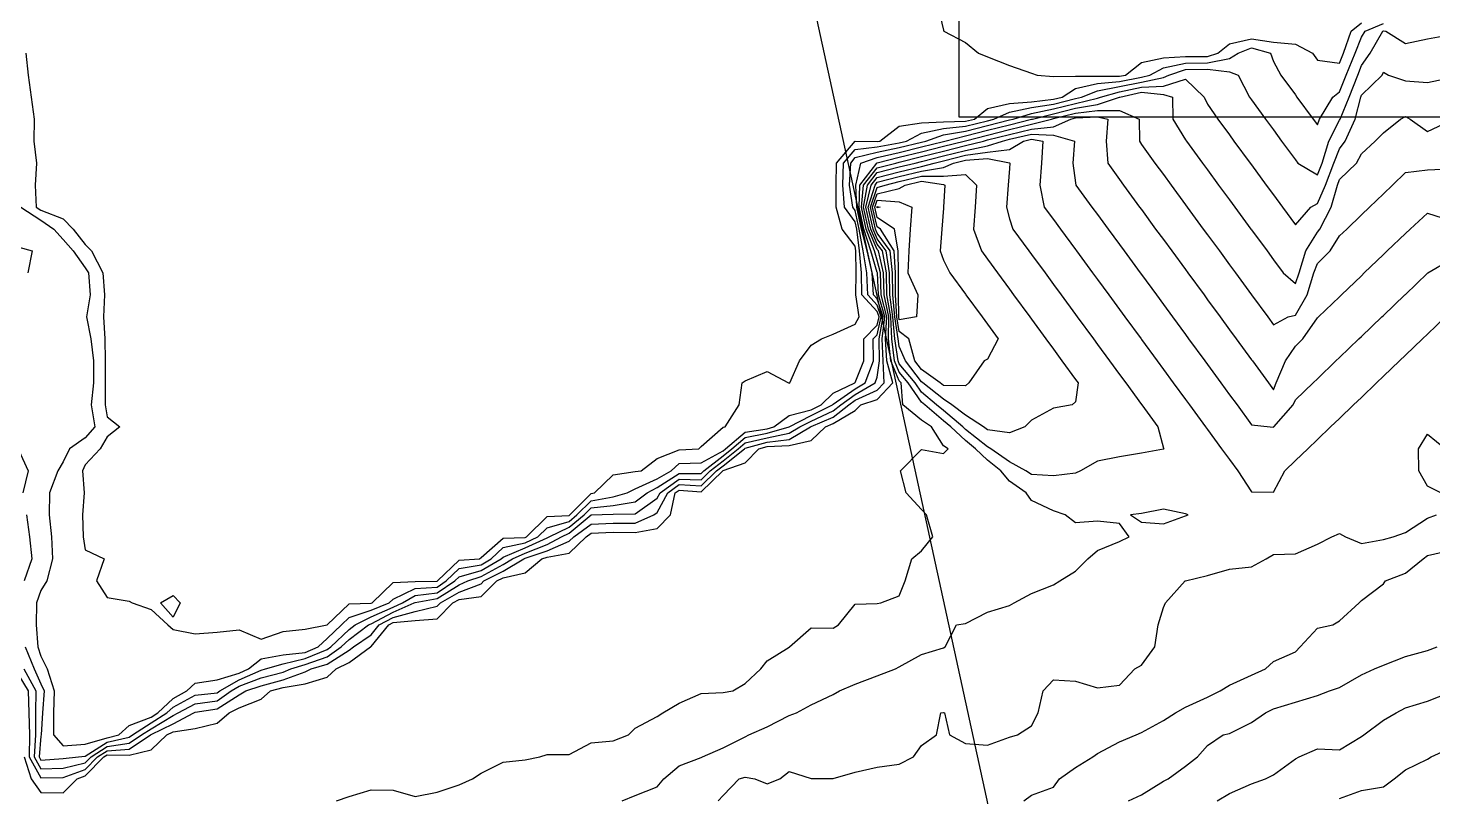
# Model space of a CAD drawing. Header units: metres. Extents: x 2681030 to 2681330, y 1246000 to 1246290.
# Drawn here: x 2681128.96 to 2681160.87, y 1246106.84 to 1246124.32 of the extents above; entities that cross this region are included whole.
import ezdxf

# ---------------------------------------------------------------- set-up
doc = ezdxf.new("R2010")
doc.units = ezdxf.units.M
for name, color, linetype in [('BASIS_HOEHENLINIEN', 8, 'Continuous'), ('BASIS_PARZELLE', 7, 'Continuous'), ('EIN_BAUFELD', 4, 'Continuous')]:
    doc.layers.add(name, color=color, linetype=linetype)

msp = doc.modelspace()

# ---------------------------------------------------------------- linework, layer by layer
at = {"layer": 'BASIS_HOEHENLINIEN'}
for points in [[(2681149.639, 1246124.75, 0), (2681149.75, 1246124.268, 0), (2681149.76, 1246124.25, 0), (2681150.25, 1246123.989, 0), (2681150.549, 1246123.75, 0), (2681150.75, 1246123.664, 0), (2681151.25, 1246123.468, 0), (2681151.75, 1246123.295, 0), (2681151.883, 1246123.25, 0), (2681152.25, 1246123.214, 0), (2681152.75, 1246123.222, 0), (2681153.25, 1246123.224, 0), (2681153.75, 1246123.225, 0), (2681153.886, 1246123.25, 0), (2681154.25, 1246123.532, 0), (2681154.75, 1246123.638, 0), (2681155.25, 1246123.669, 0), (2681155.75, 1246123.671, 0), (2681155.989, 1246123.75, 0), (2681156.25, 1246123.958, 0), (2681156.75, 1246124.071, 0), (2681157.25, 1246123.994, 0), (2681157.75, 1246123.953, 0), (2681158.133, 1246123.75, 0), (2681158.25, 1246123.59, 0), (2681158.75, 1246123.521, 0), (2681158.842, 1246123.75, 0), (2681159.018, 1246124.25, 0), (2681159.25, 1246124.434, 0)], [(2681128.905, 1246123.75, 0), (2681128.961, 1246123.25, 0), (2681129.024, 1246122.75, 0), (2681129.094, 1246122.25, 0), (2681129.089, 1246121.75, 0), (2681129.147, 1246121.25, 0), (2681129.119, 1246120.75, 0), (2681129.144, 1246120.25, 0), (2681129.25, 1246120.18, 0), (2681129.75, 1246119.981, 0), (2681129.984, 1246119.75, 0), (2681130.25, 1246119.398, 0), (2681130.399, 1246119.25, 0), (2681130.657, 1246118.75, 0), (2681130.69, 1246118.25, 0), (2681130.672, 1246117.75, 0), (2681130.697, 1246117.25, 0), (2681130.707, 1246116.75, 0), (2681130.705, 1246116.25, 0), (2681130.711, 1246115.75, 0), (2681130.75, 1246115.482, 0), (2681131.039, 1246115.25, 0), (2681130.75, 1246115.023, 0), (2681130.591, 1246114.75, 0), (2681130.25, 1246114.39, 0), (2681130.19, 1246114.25, 0), (2681130.233, 1246113.75, 0), (2681130.192, 1246113.25, 0), (2681130.21, 1246112.75, 0), (2681130.25, 1246112.459, 0), (2681130.687, 1246112.25, 0), (2681130.509, 1246111.75, 0), (2681130.75, 1246111.377, 0), (2681131.25, 1246111.289, 0), (2681131.323, 1246111.25, 0), (2681131.75, 1246111.099, 0), (2681132.131, 1246110.75, 0), (2681132.25, 1246110.645, 0), (2681132.75, 1246110.549, 0), (2681133.25, 1246110.584, 0), (2681133.75, 1246110.642, 0), (2681134.25, 1246110.426, 0), (2681134.75, 1246110.603, 0), (2681135.25, 1246110.654, 0), (2681135.75, 1246110.75, 0), (2681135.75, 1246110.75, 0), (2681136.25, 1246111.229, 0), (2681136.75, 1246111.242, 0), (2681136.771, 1246111.25, 0), (2681137.25, 1246111.716, 0), (2681137.75, 1246111.736, 0), (2681138.25, 1246111.743, 0), (2681138.26, 1246111.75, 0), (2681138.75, 1246112.222, 0), (2681139.209, 1246112.25, 0), (2681139.25, 1246112.282, 0), (2681139.75, 1246112.724, 0), (2681140.25, 1246112.736, 0), (2681140.28, 1246112.75, 0), (2681140.75, 1246113.212, 0), (2681141.25, 1246113.238, 0), (2681141.265, 1246113.25, 0), (2681141.75, 1246113.735, 0), (2681141.822, 1246113.75, 0), (2681142.25, 1246114.163, 0), (2681142.75, 1246114.235, 0), (2681142.887, 1246114.25, 0), (2681143.25, 1246114.532, 0), (2681143.75, 1246114.731, 0), (2681144.194, 1246114.75, 0), (2681144.25, 1246114.805, 0), (2681144.75, 1246115.248, 0), (2681144.796, 1246115.25, 0), (2681145.11, 1246115.75, 0), (2681145.176, 1246116.25, 0), (2681145.25, 1246116.302, 0), (2681145.75, 1246116.51, 0), (2681146.234, 1246116.25, 0), (2681146.25, 1246116.243, 0), (2681146.261, 1246116.25, 0), (2681146.483, 1246116.75, 0), (2681146.75, 1246117.106, 0), (2681146.983, 1246117.25, 0), (2681147.25, 1246117.363, 0), (2681147.75, 1246117.589, 0), (2681147.84, 1246117.75, 0), (2681147.762, 1246118.25, 0), (2681147.768, 1246118.75, 0), (2681147.759, 1246119.25, 0), (2681147.75, 1246119.363, 0), (2681147.45, 1246119.75, 0), (2681147.317, 1246120.25, 0), (2681147.313, 1246120.75, 0), (2681147.324, 1246121.25, 0), (2681147.75, 1246121.746, 0), (2681148.25, 1246121.74, 0), (2681148.306, 1246121.75, 0), (2681148.75, 1246122.086, 0), (2681149.25, 1246122.165, 0), (2681149.75, 1246122.187, 0), (2681150.25, 1246122.198, 0), (2681150.46, 1246122.25, 0), (2681150.75, 1246122.492, 0), (2681151.25, 1246122.602, 0), (2681151.75, 1246122.642, 0), (2681152.25, 1246122.699, 0), (2681152.451, 1246122.75, 0), (2681152.75, 1246122.942, 0), (2681153.25, 1246123.056, 0), (2681153.75, 1246123.105, 0), (2681154.25, 1246123.201, 0), (2681154.438, 1246123.25, 0), (2681154.75, 1246123.412, 0), (2681155.25, 1246123.522, 0), (2681155.75, 1246123.528, 0), (2681156.25, 1246123.628, 0), (2681156.451, 1246123.75, 0), (2681156.75, 1246123.87, 0), (2681157.18, 1246123.75, 0), (2681157.25, 1246123.557, 0), (2681157.418, 1246123.25, 0), (2681157.75, 1246122.796, 0), (2681157.784, 1246122.75, 0), (2681158.15, 1246122.25, 0), (2681158.25, 1246122.114, 0), (2681158.294, 1246122.25, 0), (2681158.599, 1246122.75, 0), (2681158.75, 1246122.871, 0), (2681158.902, 1246123.25, 0), (2681159.104, 1246123.75, 0), (2681159.25, 1246124.113, 0), (2681159.335, 1246124.25, 0), (2681159.75, 1246124.42, 0)], [(2681128.79, 1246120.25, 0), (2681129.25, 1246119.948, 0), (2681129.538, 1246119.75, 0), (2681129.75, 1246119.512, 0), (2681129.979, 1246119.25, 0), (2681130.25, 1246118.867, 0), (2681130.331, 1246118.75, 0), (2681130.369, 1246118.25, 0), (2681130.282, 1246117.75, 0), (2681130.383, 1246117.25, 0), (2681130.444, 1246116.75, 0), (2681130.445, 1246116.25, 0), (2681130.39, 1246115.75, 0), (2681130.473, 1246115.25, 0), (2681130.25, 1246115.001, 0), (2681129.895, 1246114.75, 0), (2681129.75, 1246114.458, 0), (2681129.633, 1246114.25, 0), (2681129.447, 1246113.75, 0), (2681129.435, 1246113.25, 0), (2681129.49, 1246112.75, 0), (2681129.51, 1246112.25, 0), (2681129.386, 1246111.75, 0), (2681129.25, 1246111.533, 0), (2681129.151, 1246111.25, 0), (2681129.142, 1246110.75, 0), (2681129.181, 1246110.25, 0), (2681129.25, 1246110.043, 0), (2681129.392, 1246109.75, 0), (2681129.546, 1246109.25, 0), (2681129.535, 1246108.75, 0), (2681129.531, 1246108.25, 0), (2681129.75, 1246108.006, 0), (2681130.25, 1246108.037, 0), (2681130.75, 1246108.181, 0), (2681131.015, 1246108.25, 0), (2681131.25, 1246108.462, 0), (2681131.75, 1246108.654, 0), (2681131.902, 1246108.75, 0), (2681132.25, 1246109.075, 0), (2681132.567, 1246109.25, 0), (2681132.75, 1246109.428, 0), (2681133.25, 1246109.499, 0), (2681133.75, 1246109.652, 0), (2681133.968, 1246109.75, 0), (2681134.25, 1246109.981, 0), (2681134.75, 1246110.07, 0), (2681135.25, 1246110.121, 0), (2681135.55, 1246110.25, 0), (2681135.75, 1246110.445, 0), (2681136.076, 1246110.75, 0), (2681136.25, 1246110.917, 0), (2681136.75, 1246111.087, 0), (2681137.162, 1246111.25, 0), (2681137.25, 1246111.336, 0), (2681137.75, 1246111.578, 0), (2681138.25, 1246111.611, 0), (2681138.457, 1246111.75, 0), (2681138.75, 1246112.032, 0), (2681139.25, 1246112.119, 0), (2681139.477, 1246112.25, 0), (2681139.75, 1246112.507, 0), (2681140.25, 1246112.618, 0), (2681140.535, 1246112.75, 0), (2681140.75, 1246112.961, 0), (2681141.25, 1246113.104, 0), (2681141.426, 1246113.25, 0), (2681141.75, 1246113.573, 0), (2681142.25, 1246113.662, 0), (2681142.57, 1246113.75, 0), (2681142.75, 1246113.847, 0), (2681143.25, 1246114.072, 0), (2681143.564, 1246114.25, 0), (2681143.75, 1246114.417, 0), (2681144.25, 1246114.434, 0), (2681144.75, 1246114.708, 0), (2681144.804, 1246114.75, 0), (2681145.25, 1246115.131, 0), (2681145.75, 1246115.208, 0), (2681145.896, 1246115.25, 0), (2681146.25, 1246115.512, 0), (2681146.75, 1246115.639, 0), (2681146.974, 1246115.75, 0), (2681147.25, 1246116.02, 0), (2681147.742, 1246116.25, 0), (2681147.75, 1246116.258, 0), (2681147.947, 1246116.75, 0), (2681147.946, 1246117.25, 0), (2681148.25, 1246117.564, 0), (2681148.289, 1246117.75, 0), (2681148.25, 1246117.873, 0), (2681147.896, 1246118.25, 0), (2681147.89, 1246118.75, 0), (2681147.845, 1246119.25, 0), (2681147.783, 1246119.75, 0), (2681147.75, 1246119.912, 0), (2681147.505, 1246120.25, 0), (2681147.466, 1246120.75, 0), (2681147.485, 1246121.25, 0), (2681147.75, 1246121.559, 0), (2681148.25, 1246121.619, 0), (2681148.75, 1246121.709, 0), (2681148.913, 1246121.75, 0), (2681149.25, 1246121.931, 0), (2681149.75, 1246122.037, 0), (2681150.25, 1246122.087, 0), (2681150.75, 1246122.212, 0), (2681150.9, 1246122.25, 0), (2681151.25, 1246122.407, 0), (2681151.75, 1246122.509, 0), (2681152.25, 1246122.59, 0), (2681152.75, 1246122.715, 0), (2681152.887, 1246122.75, 0), (2681153.25, 1246122.889, 0), (2681153.75, 1246122.986, 0), (2681154.25, 1246123.088, 0), (2681154.75, 1246123.194, 0), (2681154.875, 1246123.25, 0), (2681155.25, 1246123.376, 0), (2681155.75, 1246123.385, 0), (2681156.25, 1246123.325, 0), (2681156.446, 1246123.25, 0), (2681156.702, 1246122.75, 0), (2681156.75, 1246122.685, 0), (2681157.068, 1246122.25, 0), (2681157.25, 1246122.002, 0), (2681157.435, 1246121.75, 0), (2681157.75, 1246121.32, 0), (2681157.801, 1246121.25, 0), (2681158.25, 1246120.98, 0), (2681158.359, 1246121.25, 0), (2681158.505, 1246121.75, 0), (2681158.75, 1246122.221, 0), (2681158.765, 1246122.25, 0), (2681158.967, 1246122.75, 0), (2681159.164, 1246123.25, 0), (2681159.25, 1246123.463, 0), (2681159.446, 1246123.75, 0), (2681159.737, 1246124.25, 0), (2681159.75, 1246124.255, 0), (2681159.801, 1246124.25, 0), (2681160.25, 1246123.967, 0), (2681160.75, 1246124.07, 0), (2681161.25, 1246124.167, 0)], [(2681128.887, 1246110.25, 0), (2681129.094, 1246109.75, 0), (2681129.25, 1246109.408, 0), (2681129.32, 1246109.25, 0), (2681129.284, 1246108.75, 0), (2681129.256, 1246108.25, 0), (2681129.25, 1246108.22, 0), (2681129.207, 1246107.75, 0), (2681129.25, 1246107.676, 0), (2681129.75, 1246107.715, 0), (2681130.102, 1246107.75, 0), (2681130.25, 1246107.768, 0), (2681130.75, 1246108.085, 0), (2681131.25, 1246108.2, 0), (2681131.326, 1246108.25, 0), (2681131.75, 1246108.522, 0), (2681132.109, 1246108.75, 0), (2681132.25, 1246108.881, 0), (2681132.75, 1246109.157, 0), (2681133.25, 1246109.207, 0), (2681133.311, 1246109.25, 0), (2681133.75, 1246109.504, 0), (2681134.25, 1246109.724, 0), (2681134.348, 1246109.75, 0), (2681134.75, 1246109.87, 0), (2681135.25, 1246109.987, 0), (2681135.75, 1246110.19, 0), (2681135.836, 1246110.25, 0), (2681136.25, 1246110.645, 0), (2681136.391, 1246110.75, 0), (2681136.75, 1246110.933, 0), (2681137.25, 1246111.158, 0), (2681137.46, 1246111.25, 0), (2681137.75, 1246111.42, 0), (2681138.25, 1246111.48, 0), (2681138.654, 1246111.75, 0), (2681138.75, 1246111.843, 0), (2681139.25, 1246111.987, 0), (2681139.708, 1246112.25, 0), (2681139.75, 1246112.29, 0), (2681140.25, 1246112.5, 0), (2681140.75, 1246112.727, 0), (2681140.794, 1246112.75, 0), (2681141.25, 1246112.97, 0), (2681141.588, 1246113.25, 0), (2681141.75, 1246113.412, 0), (2681142.25, 1246113.464, 0), (2681142.75, 1246113.545, 0), (2681143.023, 1246113.75, 0), (2681143.25, 1246113.874, 0), (2681143.75, 1246114.192, 0), (2681144.25, 1246114.191, 0), (2681144.31, 1246114.25, 0), (2681144.75, 1246114.595, 0), (2681144.946, 1246114.75, 0), (2681145.25, 1246115.01, 0), (2681145.75, 1246115.108, 0), (2681146.25, 1246115.25, 0), (2681146.251, 1246115.25, 0), (2681146.75, 1246115.512, 0), (2681147.23, 1246115.75, 0), (2681147.25, 1246115.769, 0), (2681147.75, 1246116.12, 0), (2681147.974, 1246116.25, 0), (2681148.162, 1246116.75, 0), (2681148.156, 1246117.25, 0), (2681148.25, 1246117.347, 0), (2681148.334, 1246117.75, 0), (2681148.25, 1246118.016, 0), (2681148.031, 1246118.25, 0), (2681148.012, 1246118.75, 0), (2681147.931, 1246119.25, 0), (2681147.836, 1246119.75, 0), (2681147.75, 1246120.172, 0), (2681147.694, 1246120.25, 0), (2681147.619, 1246120.75, 0), (2681147.645, 1246121.25, 0), (2681147.75, 1246121.372, 0), (2681148.25, 1246121.497, 0), (2681148.75, 1246121.599, 0), (2681149.25, 1246121.725, 0), (2681149.349, 1246121.75, 0), (2681149.75, 1246121.888, 0), (2681150.25, 1246121.977, 0), (2681150.75, 1246122.102, 0), (2681151.25, 1246122.228, 0), (2681151.336, 1246122.25, 0), (2681151.75, 1246122.376, 0), (2681152.25, 1246122.48, 0), (2681152.75, 1246122.606, 0), (2681153.25, 1246122.726, 0), (2681153.324, 1246122.75, 0), (2681153.75, 1246122.867, 0), (2681154.25, 1246122.975, 0), (2681154.75, 1246123, 0), (2681155.25, 1246123.154, 0), (2681155.673, 1246122.75, 0), (2681155.75, 1246122.586, 0), (2681155.987, 1246122.25, 0), (2681156.25, 1246121.891, 0), (2681156.353, 1246121.75, 0), (2681156.719, 1246121.25, 0), (2681156.75, 1246121.208, 0), (2681157.086, 1246120.75, 0), (2681157.25, 1246120.526, 0), (2681157.452, 1246120.25, 0), (2681157.75, 1246119.843, 0), (2681158.096, 1246120.25, 0), (2681158.25, 1246120.33, 0), (2681158.429, 1246120.75, 0), (2681158.621, 1246121.25, 0), (2681158.75, 1246121.571, 0), (2681158.879, 1246121.75, 0), (2681159.105, 1246122.25, 0), (2681159.233, 1246122.75, 0), (2681159.25, 1246122.794, 0), (2681159.716, 1246123.25, 0), (2681159.75, 1246123.318, 0), (2681159.864, 1246123.25, 0), (2681160.25, 1246123.115, 0), (2681160.75, 1246123.079, 0), (2681161.25, 1246123.183, 0)], [(2681128.859, 1246109.75, 0), (2681129.132, 1246109.25, 0), (2681129.123, 1246108.75, 0), (2681129.122, 1246108.25, 0), (2681129.093, 1246107.75, 0), (2681129.25, 1246107.477, 0), (2681129.75, 1246107.498, 0), (2681130.25, 1246107.613, 0), (2681130.387, 1246107.75, 0), (2681130.75, 1246107.988, 0), (2681131.25, 1246108.063, 0), (2681131.531, 1246108.25, 0), (2681131.75, 1246108.39, 0), (2681132.25, 1246108.69, 0), (2681132.365, 1246108.75, 0), (2681132.75, 1246108.96, 0), (2681133.25, 1246109.027, 0), (2681133.567, 1246109.25, 0), (2681133.75, 1246109.356, 0), (2681134.25, 1246109.546, 0), (2681134.75, 1246109.68, 0), (2681134.923, 1246109.75, 0), (2681135.25, 1246109.852, 0), (2681135.75, 1246110.023, 0), (2681136.073, 1246110.25, 0), (2681136.25, 1246110.418, 0), (2681136.694, 1246110.75, 0), (2681136.75, 1246110.779, 0), (2681137.25, 1246111.04, 0), (2681137.731, 1246111.25, 0), (2681137.75, 1246111.261, 0), (2681138.25, 1246111.348, 0), (2681138.75, 1246111.665, 0), (2681138.947, 1246111.75, 0), (2681139.25, 1246111.854, 0), (2681139.75, 1246112.127, 0), (2681139.96, 1246112.25, 0), (2681140.25, 1246112.382, 0), (2681140.75, 1246112.581, 0), (2681141.073, 1246112.75, 0), (2681141.25, 1246112.835, 0), (2681141.75, 1246113.25, 0), (2681141.75, 1246113.25, 0), (2681142.25, 1246113.265, 0), (2681142.75, 1246113.273, 0), (2681143.25, 1246113.629, 0), (2681143.315, 1246113.75, 0), (2681143.75, 1246114.066, 0), (2681144.25, 1246114.052, 0), (2681144.453, 1246114.25, 0), (2681144.75, 1246114.483, 0), (2681145.089, 1246114.75, 0), (2681145.25, 1246114.888, 0), (2681145.75, 1246115.007, 0), (2681146.25, 1246115.109, 0), (2681146.493, 1246115.25, 0), (2681146.75, 1246115.385, 0), (2681147.25, 1246115.616, 0), (2681147.42, 1246115.75, 0), (2681147.75, 1246115.988, 0), (2681148.201, 1246116.25, 0), (2681148.25, 1246116.383, 0), (2681148.3, 1246116.75, 0), (2681148.29, 1246117.25, 0), (2681148.379, 1246117.75, 0), (2681148.25, 1246118.159, 0), (2681148.165, 1246118.25, 0), (2681148.134, 1246118.75, 0), (2681148.016, 1246119.25, 0), (2681147.89, 1246119.75, 0), (2681147.786, 1246120.25, 0), (2681147.762, 1246120.75, 0), (2681147.875, 1246121.25, 0), (2681148.25, 1246121.376, 0), (2681148.75, 1246121.489, 0), (2681149.25, 1246121.615, 0), (2681149.75, 1246121.741, 0), (2681149.786, 1246121.75, 0), (2681150.25, 1246121.867, 0), (2681150.75, 1246121.993, 0), (2681151.25, 1246122.118, 0), (2681151.75, 1246122.244, 0), (2681151.773, 1246122.25, 0), (2681152.25, 1246122.37, 0), (2681152.75, 1246122.496, 0), (2681153.25, 1246122.583, 0), (2681153.75, 1246122.743, 0), (2681153.762, 1246122.75, 0), (2681154.25, 1246122.861, 0), (2681154.75, 1246122.806, 0), (2681154.955, 1246122.75, 0), (2681154.963, 1246122.25, 0), (2681155.25, 1246121.779, 0), (2681155.271, 1246121.75, 0), (2681155.638, 1246121.25, 0), (2681155.75, 1246121.097, 0), (2681156.004, 1246120.75, 0), (2681156.25, 1246120.414, 0), (2681156.37, 1246120.25, 0), (2681156.736, 1246119.75, 0), (2681156.75, 1246119.732, 0), (2681157.103, 1246119.25, 0), (2681157.25, 1246119.049, 0), (2681157.469, 1246118.75, 0), (2681157.75, 1246118.513, 0), (2681157.835, 1246118.75, 0), (2681157.988, 1246119.25, 0), (2681158.25, 1246119.68, 0), (2681158.304, 1246119.75, 0), (2681158.563, 1246120.25, 0), (2681158.705, 1246120.75, 0), (2681158.75, 1246120.872, 0), (2681159.136, 1246121.25, 0), (2681159.25, 1246121.456, 0), (2681159.557, 1246121.75, 0), (2681159.75, 1246121.935, 0), (2681160.136, 1246122.25, 0), (2681160.25, 1246122.305, 0), (2681160.355, 1246122.25, 0), (2681160.75, 1246121.967, 0), (2681161.25, 1246122.2, 0)], [(2681128.75, 1246109.599, 0), (2681128.961, 1246109.25, 0), (2681128.976, 1246108.75, 0), (2681128.991, 1246108.25, 0), (2681128.98, 1246107.75, 0), (2681129.25, 1246107.278, 0), (2681129.75, 1246107.281, 0), (2681130.25, 1246107.467, 0), (2681130.534, 1246107.75, 0), (2681130.75, 1246107.892, 0), (2681131.25, 1246107.927, 0), (2681131.736, 1246108.25, 0), (2681131.75, 1246108.259, 0), (2681132.25, 1246108.505, 0), (2681132.724, 1246108.75, 0), (2681132.75, 1246108.764, 0), (2681133.25, 1246108.847, 0), (2681133.75, 1246109.164, 0), (2681133.902, 1246109.25, 0), (2681134.25, 1246109.367, 0), (2681134.75, 1246109.504, 0), (2681135.25, 1246109.684, 0), (2681135.387, 1246109.75, 0), (2681135.75, 1246109.856, 0), (2681136.25, 1246110.178, 0), (2681136.349, 1246110.25, 0), (2681136.75, 1246110.529, 0), (2681136.93, 1246110.75, 0), (2681137.25, 1246110.921, 0), (2681137.75, 1246111.057, 0), (2681138.25, 1246111.176, 0), (2681138.324, 1246111.25, 0), (2681138.75, 1246111.498, 0), (2681139.25, 1246111.687, 0), (2681139.313, 1246111.75, 0), (2681139.75, 1246111.975, 0), (2681140.218, 1246112.25, 0), (2681140.25, 1246112.265, 0), (2681140.75, 1246112.435, 0), (2681141.25, 1246112.651, 0), (2681141.352, 1246112.75, 0), (2681141.75, 1246113.043, 0), (2681142.25, 1246113.064, 0), (2681142.75, 1246113.06, 0), (2681143.171, 1246113.25, 0), (2681143.25, 1246113.306, 0), (2681143.487, 1246113.75, 0), (2681143.75, 1246113.941, 0), (2681144.25, 1246113.913, 0), (2681144.597, 1246114.25, 0), (2681144.75, 1246114.37, 0), (2681145.231, 1246114.75, 0), (2681145.25, 1246114.766, 0), (2681145.75, 1246114.906, 0), (2681146.25, 1246114.968, 0), (2681146.735, 1246115.25, 0), (2681146.75, 1246115.258, 0), (2681147.25, 1246115.471, 0), (2681147.603, 1246115.75, 0), (2681147.75, 1246115.856, 0), (2681148.25, 1246116.084, 0), (2681148.406, 1246116.25, 0), (2681148.385, 1246116.75, 0), (2681148.362, 1246117.25, 0), (2681148.424, 1246117.75, 0), (2681148.274, 1246118.25, 0), (2681148.254, 1246118.75, 0), (2681148.25, 1246118.764, 0), (2681148.102, 1246119.25, 0), (2681147.943, 1246119.75, 0), (2681147.837, 1246120.25, 0), (2681147.85, 1246120.75, 0), (2681148.237, 1246121.25, 0), (2681148.25, 1246121.254, 0), (2681148.75, 1246121.38, 0), (2681149.25, 1246121.505, 0), (2681149.75, 1246121.631, 0), (2681150.222, 1246121.75, 0), (2681150.25, 1246121.757, 0), (2681150.75, 1246121.883, 0), (2681151.25, 1246122.009, 0), (2681151.75, 1246122.131, 0), (2681152.21, 1246122.25, 0), (2681152.25, 1246122.26, 0), (2681152.75, 1246122.386, 0), (2681153.25, 1246122.44, 0), (2681153.75, 1246122.44, 0), (2681154.202, 1246122.25, 0), (2681154.206, 1246121.75, 0), (2681154.25, 1246121.668, 0), (2681154.556, 1246121.25, 0), (2681154.75, 1246120.985, 0), (2681154.922, 1246120.75, 0), (2681155.25, 1246120.303, 0), (2681155.289, 1246120.25, 0), (2681155.655, 1246119.75, 0), (2681155.75, 1246119.62, 0), (2681156.021, 1246119.25, 0), (2681156.25, 1246118.937, 0), (2681156.387, 1246118.75, 0), (2681156.75, 1246118.255, 0), (2681156.754, 1246118.25, 0), (2681157.12, 1246117.75, 0), (2681157.25, 1246117.572, 0), (2681157.587, 1246117.75, 0), (2681157.75, 1246117.788, 0), (2681158.016, 1246118.25, 0), (2681158.164, 1246118.75, 0), (2681158.25, 1246118.968, 0), (2681158.539, 1246119.25, 0), (2681158.75, 1246119.593, 0), (2681158.914, 1246119.75, 0), (2681159.25, 1246120.072, 0), (2681159.435, 1246120.25, 0), (2681159.75, 1246120.552, 0), (2681159.957, 1246120.75, 0), (2681160.25, 1246121.031, 0), (2681160.75, 1246121.098, 0), (2681161.25, 1246121.117, 0)], [(2681128.866, 1246107.75, 0), (2681129.027, 1246107.25, 0), (2681129.25, 1246106.941, 0), (2681129.75, 1246106.933, 0), (2681130.069, 1246107.25, 0), (2681130.25, 1246107.321, 0), (2681130.681, 1246107.75, 0), (2681130.75, 1246107.795, 0), (2681131.25, 1246107.791, 0), (2681131.75, 1246107.915, 0), (2681132.108, 1246108.25, 0), (2681132.25, 1246108.319, 0), (2681132.75, 1246108.397, 0), (2681133.25, 1246108.514, 0), (2681133.522, 1246108.75, 0), (2681133.75, 1246108.865, 0), (2681134.25, 1246109.06, 0), (2681134.467, 1246109.25, 0), (2681134.75, 1246109.328, 0), (2681135.25, 1246109.408, 0), (2681135.75, 1246109.566, 0), (2681135.954, 1246109.75, 0), (2681136.25, 1246109.898, 0), (2681136.738, 1246110.25, 0), (2681136.75, 1246110.259, 0), (2681137.152, 1246110.75, 0), (2681137.25, 1246110.803, 0), (2681137.75, 1246110.848, 0), (2681138.25, 1246110.89, 0), (2681138.61, 1246111.25, 0), (2681138.75, 1246111.332, 0), (2681139.25, 1246111.397, 0), (2681139.606, 1246111.75, 0), (2681139.75, 1246111.824, 0), (2681140.25, 1246111.933, 0), (2681140.632, 1246112.25, 0), (2681140.75, 1246112.289, 0), (2681141.25, 1246112.38, 0), (2681141.634, 1246112.75, 0), (2681141.75, 1246112.835, 0), (2681142.25, 1246112.862, 0), (2681142.75, 1246112.852, 0), (2681143.25, 1246112.944, 0), (2681143.555, 1246113.25, 0), (2681143.66, 1246113.75, 0), (2681143.75, 1246113.816, 0), (2681144.25, 1246113.773, 0), (2681144.74, 1246114.25, 0), (2681144.75, 1246114.258, 0), (2681145.25, 1246114.438, 0), (2681145.556, 1246114.75, 0), (2681145.75, 1246114.805, 0), (2681146.25, 1246114.827, 0), (2681146.75, 1246114.94, 0), (2681147.07, 1246115.25, 0), (2681147.25, 1246115.327, 0), (2681147.75, 1246115.624, 0), (2681147.878, 1246115.75, 0), (2681148.25, 1246115.873, 0), (2681148.604, 1246116.25, 0), (2681148.469, 1246116.75, 0), (2681148.435, 1246117.25, 0), (2681148.469, 1246117.75, 0), (2681148.339, 1246118.25, 0), (2681148.322, 1246118.75, 0), (2681148.25, 1246119.044, 0), (2681148.187, 1246119.25, 0), (2681147.996, 1246119.75, 0), (2681147.888, 1246120.25, 0), (2681147.937, 1246120.75, 0), (2681148.25, 1246121.144, 0), (2681148.671, 1246121.25, 0), (2681148.75, 1246121.27, 0), (2681149.25, 1246121.396, 0), (2681149.75, 1246121.521, 0), (2681150.25, 1246121.647, 0), (2681150.659, 1246121.75, 0), (2681150.75, 1246121.773, 0), (2681151.25, 1246121.899, 0), (2681151.75, 1246122.018, 0), (2681152.25, 1246122.074, 0), (2681152.646, 1246122.25, 0), (2681152.75, 1246122.276, 0), (2681153.25, 1246122.297, 0), (2681153.484, 1246122.25, 0), (2681153.449, 1246121.75, 0), (2681153.486, 1246121.25, 0), (2681153.75, 1246120.874, 0), (2681153.841, 1246120.75, 0), (2681154.207, 1246120.25, 0), (2681154.25, 1246120.191, 0), (2681154.573, 1246119.75, 0), (2681154.75, 1246119.509, 0), (2681154.939, 1246119.25, 0), (2681155.25, 1246118.826, 0), (2681155.306, 1246118.75, 0), (2681155.672, 1246118.25, 0), (2681155.75, 1246118.143, 0), (2681156.038, 1246117.75, 0), (2681156.25, 1246117.461, 0), (2681156.404, 1246117.25, 0), (2681156.75, 1246116.778, 0), (2681156.771, 1246116.75, 0), (2681157.137, 1246116.25, 0), (2681157.25, 1246116.096, 0), (2681157.313, 1246116.25, 0), (2681157.525, 1246116.75, 0), (2681157.75, 1246117.089, 0), (2681157.916, 1246117.25, 0), (2681158.25, 1246117.731, 0), (2681158.27, 1246117.75, 0), (2681158.75, 1246118.21, 0), (2681158.792, 1246118.25, 0), (2681159.25, 1246118.689, 0), (2681159.314, 1246118.75, 0), (2681159.75, 1246119.168, 0), (2681159.835, 1246119.25, 0), (2681160.25, 1246119.648, 0), (2681160.357, 1246119.75, 0), (2681160.75, 1246120.111, 0), (2681161.25, 1246119.951, 0)], [(2681135.961, 1246106.75, 0), (2681136.25, 1246106.853, 0), (2681136.75, 1246107.004, 0), (2681137.25, 1246106.996, 0), (2681137.75, 1246106.849, 0), (2681138.25, 1246106.95, 0), (2681138.75, 1246107.119, 0), (2681139.053, 1246107.25, 0), (2681139.25, 1246107.381, 0), (2681139.75, 1246107.628, 0), (2681140.25, 1246107.687, 0), (2681140.582, 1246107.75, 0), (2681140.75, 1246107.804, 0), (2681141.25, 1246107.805, 0), (2681141.75, 1246108.071, 0), (2681142.25, 1246108.118, 0), (2681142.599, 1246108.25, 0), (2681142.75, 1246108.406, 0), (2681143.25, 1246108.67, 0), (2681143.377, 1246108.75, 0), (2681143.75, 1246108.973, 0), (2681144.25, 1246109.192, 0), (2681144.75, 1246109.212, 0), (2681144.964, 1246109.25, 0), (2681145.25, 1246109.417, 0), (2681145.602, 1246109.75, 0), (2681145.75, 1246109.935, 0), (2681146.25, 1246110.247, 0), (2681146.254, 1246110.25, 0), (2681146.75, 1246110.683, 0), (2681147.25, 1246110.676, 0), (2681147.368, 1246110.75, 0), (2681147.75, 1246111.219, 0), (2681148.25, 1246111.236, 0), (2681148.332, 1246111.25, 0), (2681148.75, 1246111.415, 0), (2681148.882, 1246111.75, 0), (2681149.037, 1246112.25, 0), (2681149.25, 1246112.436, 0), (2681149.514, 1246112.75, 0), (2681149.369, 1246113.25, 0), (2681149.25, 1246113.377, 0), (2681148.906, 1246113.75, 0), (2681148.78, 1246114.25, 0), (2681149.25, 1246114.739, 0), (2681149.75, 1246114.644, 0), (2681149.857, 1246114.75, 0), (2681149.75, 1246114.825, 0), (2681149.479, 1246115.25, 0), (2681149.25, 1246115.404, 0), (2681148.831, 1246115.75, 0), (2681148.792, 1246116.25, 0), (2681148.75, 1246116.302, 0), (2681148.554, 1246116.75, 0), (2681148.507, 1246117.25, 0), (2681148.514, 1246117.75, 0), (2681148.404, 1246118.25, 0), (2681148.391, 1246118.75, 0), (2681148.274, 1246119.25, 0), (2681148.25, 1246119.283, 0), (2681148.049, 1246119.75, 0), (2681147.939, 1246120.25, 0), (2681148.024, 1246120.75, 0), (2681148.25, 1246121.034, 0), (2681148.75, 1246121.16, 0), (2681149.108, 1246121.25, 0), (2681149.25, 1246121.286, 0), (2681149.75, 1246121.412, 0), (2681150.25, 1246121.537, 0), (2681150.75, 1246121.637, 0), (2681151.095, 1246121.75, 0), (2681151.25, 1246121.789, 0), (2681151.75, 1246121.905, 0), (2681152.25, 1246121.88, 0), (2681152.73, 1246121.75, 0), (2681152.695, 1246121.25, 0), (2681152.75, 1246120.799, 0), (2681152.759, 1246120.75, 0), (2681153.125, 1246120.25, 0), (2681153.25, 1246120.08, 0), (2681153.491, 1246119.75, 0), (2681153.75, 1246119.397, 0), (2681153.858, 1246119.25, 0), (2681154.224, 1246118.75, 0), (2681154.25, 1246118.714, 0), (2681154.59, 1246118.25, 0), (2681154.75, 1246118.032, 0), (2681154.957, 1246117.75, 0), (2681155.25, 1246117.349, 0), (2681155.323, 1246117.25, 0), (2681155.689, 1246116.75, 0), (2681155.75, 1246116.667, 0), (2681156.055, 1246116.25, 0), (2681156.25, 1246115.984, 0), (2681156.422, 1246115.75, 0), (2681156.75, 1246115.302, 0), (2681157.174, 1246115.25, 0), (2681157.25, 1246115.243, 0), (2681157.257, 1246115.25, 0), (2681157.7, 1246115.75, 0), (2681157.75, 1246115.868, 0), (2681158.149, 1246116.25, 0), (2681158.25, 1246116.347, 0), (2681158.67, 1246116.75, 0), (2681158.75, 1246116.826, 0), (2681159.192, 1246117.25, 0), (2681159.25, 1246117.306, 0), (2681159.714, 1246117.75, 0), (2681159.75, 1246117.785, 0), (2681160.235, 1246118.25, 0), (2681160.25, 1246118.264, 0), (2681160.75, 1246118.743, 0), (2681160.758, 1246118.75, 0), (2681161.25, 1246119.039, 0)], [(2681142.455, 1246106.75, 0), (2681142.75, 1246106.877, 0), (2681143.25, 1246107.067, 0), (2681143.399, 1246107.25, 0), (2681143.75, 1246107.546, 0), (2681144.25, 1246107.738, 0), (2681144.281, 1246107.75, 0), (2681144.75, 1246107.958, 0), (2681145.25, 1246108.21, 0), (2681145.334, 1246108.25, 0), (2681145.75, 1246108.433, 0), (2681146.25, 1246108.691, 0), (2681146.412, 1246108.75, 0), (2681146.75, 1246108.932, 0), (2681147.25, 1246109.166, 0), (2681147.393, 1246109.25, 0), (2681147.75, 1246109.404, 0), (2681148.25, 1246109.593, 0), (2681148.666, 1246109.75, 0), (2681148.75, 1246109.797, 0), (2681149.25, 1246110.08, 0), (2681149.75, 1246110.229, 0), (2681149.794, 1246110.25, 0), (2681150.051, 1246110.75, 0), (2681150.25, 1246110.783, 0), (2681150.75, 1246111.04, 0), (2681151.25, 1246111.194, 0), (2681151.36, 1246111.25, 0), (2681151.75, 1246111.466, 0), (2681152.25, 1246111.662, 0), (2681152.4, 1246111.75, 0), (2681152.75, 1246111.976, 0), (2681153.035, 1246112.25, 0), (2681153.25, 1246112.444, 0), (2681153.75, 1246112.647, 0), (2681153.972, 1246112.75, 0), (2681153.75, 1246113.055, 0), (2681153.25, 1246113.106, 0), (2681152.75, 1246113.072, 0), (2681152.517, 1246113.25, 0), (2681152.25, 1246113.343, 0), (2681151.75, 1246113.577, 0), (2681151.63, 1246113.75, 0), (2681151.25, 1246114.018, 0), (2681151.054, 1246114.25, 0), (2681150.75, 1246114.493, 0), (2681150.481, 1246114.75, 0), (2681150.25, 1246114.941, 0), (2681149.919, 1246115.25, 0), (2681149.75, 1246115.393, 0), (2681149.327, 1246115.75, 0), (2681149.25, 1246115.815, 0), (2681148.95, 1246116.25, 0), (2681148.75, 1246116.495, 0), (2681148.639, 1246116.75, 0), (2681148.579, 1246117.25, 0), (2681148.559, 1246117.75, 0), (2681148.469, 1246118.25, 0), (2681148.459, 1246118.75, 0), (2681148.364, 1246119.25, 0), (2681148.25, 1246119.406, 0), (2681148.102, 1246119.75, 0), (2681147.99, 1246120.25, 0), (2681148.111, 1246120.75, 0), (2681148.25, 1246120.924, 0), (2681148.75, 1246121.05, 0), (2681149.25, 1246121.174, 0), (2681149.544, 1246121.25, 0), (2681149.75, 1246121.302, 0), (2681150.25, 1246121.428, 0), (2681150.75, 1246121.494, 0), (2681151.25, 1246121.555, 0), (2681151.569, 1246121.75, 0), (2681151.75, 1246121.791, 0), (2681152.012, 1246121.75, 0), (2681151.977, 1246121.25, 0), (2681151.942, 1246120.75, 0), (2681152.044, 1246120.25, 0), (2681152.25, 1246119.968, 0), (2681152.41, 1246119.75, 0), (2681152.75, 1246119.286, 0), (2681152.776, 1246119.25, 0), (2681153.142, 1246118.75, 0), (2681153.25, 1246118.603, 0), (2681153.509, 1246118.25, 0), (2681153.75, 1246117.92, 0), (2681153.875, 1246117.75, 0), (2681154.241, 1246117.25, 0), (2681154.25, 1246117.238, 0), (2681154.607, 1246116.75, 0), (2681154.75, 1246116.555, 0), (2681154.974, 1246116.25, 0), (2681155.25, 1246115.873, 0), (2681155.34, 1246115.75, 0), (2681155.706, 1246115.25, 0), (2681155.75, 1246115.19, 0), (2681156.072, 1246114.75, 0), (2681156.25, 1246114.508, 0), (2681156.439, 1246114.25, 0), (2681156.75, 1246113.779, 0), (2681157.25, 1246113.768, 0), (2681157.505, 1246114.25, 0), (2681157.75, 1246114.485, 0), (2681158.027, 1246114.75, 0), (2681158.25, 1246114.964, 0), (2681158.548, 1246115.25, 0), (2681158.75, 1246115.443, 0), (2681159.07, 1246115.75, 0), (2681159.25, 1246115.922, 0), (2681159.592, 1246116.25, 0), (2681159.75, 1246116.402, 0), (2681160.113, 1246116.75, 0), (2681160.25, 1246116.881, 0), (2681160.635, 1246117.25, 0), (2681160.75, 1246117.36, 0), (2681161.157, 1246117.75, 0)], [(2681152.869, 1246114.25, 0), (2681152.75, 1246114.197, 0), (2681152.25, 1246114.142, 0), (2681151.75, 1246114.171, 0), (2681151.627, 1246114.25, 0), (2681151.25, 1246114.455, 0), (2681150.827, 1246114.75, 0), (2681150.75, 1246114.796, 0), (2681150.25, 1246115.194, 0), (2681150.19, 1246115.25, 0), (2681149.75, 1246115.621, 0), (2681149.597, 1246115.75, 0), (2681149.25, 1246116.043, 0), (2681149.107, 1246116.25, 0), (2681148.75, 1246116.689, 0), (2681148.723, 1246116.75, 0), (2681148.651, 1246117.25, 0), (2681148.604, 1246117.75, 0), (2681148.534, 1246118.25, 0), (2681148.528, 1246118.75, 0), (2681148.454, 1246119.25, 0), (2681148.25, 1246119.53, 0), (2681148.155, 1246119.75, 0), (2681148.041, 1246120.25, 0), (2681148.199, 1246120.75, 0), (2681148.25, 1246120.815, 0), (2681148.75, 1246120.94, 0), (2681149.25, 1246121.061, 0), (2681149.75, 1246121.148, 0), (2681149.981, 1246121.25, 0), (2681150.25, 1246121.318, 0), (2681150.75, 1246121.351, 0), (2681151.25, 1246121.254, 0), (2681151.259, 1246121.25, 0), (2681151.25, 1246121.124, 0), (2681151.224, 1246120.75, 0), (2681151.188, 1246120.25, 0), (2681151.25, 1246119.978, 0), (2681151.328, 1246119.75, 0), (2681151.694, 1246119.25, 0), (2681151.75, 1246119.174, 0), (2681152.061, 1246118.75, 0), (2681152.25, 1246118.492, 0), (2681152.427, 1246118.25, 0), (2681152.75, 1246117.809, 0), (2681152.793, 1246117.75, 0), (2681153.159, 1246117.25, 0), (2681153.25, 1246117.126, 0), (2681153.526, 1246116.75, 0), (2681153.75, 1246116.444, 0), (2681153.892, 1246116.25, 0), (2681154.25, 1246115.761, 0), (2681154.258, 1246115.75, 0), (2681154.625, 1246115.25, 0), (2681154.75, 1246114.768, 0), (2681154.759, 1246114.75, 0), (2681154.75, 1246114.744, 0), (2681154.25, 1246114.658, 0), (2681153.75, 1246114.571, 0), (2681153.25, 1246114.472, 0), (2681152.869, 1246114.25, 0)], [(2681151.599, 1246115.25, 0), (2681151.25, 1246115.116, 0), (2681150.75, 1246115.183, 0), (2681150.659, 1246115.25, 0), (2681150.25, 1246115.516, 0), (2681149.944, 1246115.75, 0), (2681149.75, 1246115.883, 0), (2681149.286, 1246116.25, 0), (2681149.25, 1246116.276, 0), (2681148.893, 1246116.75, 0), (2681148.75, 1246117.076, 0), (2681148.724, 1246117.25, 0), (2681148.649, 1246117.75, 0), (2681148.599, 1246118.25, 0), (2681148.596, 1246118.75, 0), (2681148.543, 1246119.25, 0), (2681148.25, 1246119.654, 0), (2681148.209, 1246119.75, 0), (2681148.092, 1246120.25, 0), (2681148.25, 1246120.691, 0), (2681148.43, 1246120.75, 0), (2681148.75, 1246120.831, 0), (2681149.25, 1246120.948, 0), (2681149.75, 1246120.954, 0), (2681150.25, 1246120.991, 0), (2681150.505, 1246120.75, 0), (2681150.47, 1246120.25, 0), (2681150.435, 1246119.75, 0), (2681150.613, 1246119.25, 0), (2681150.75, 1246119.063, 0), (2681150.979, 1246118.75, 0), (2681151.25, 1246118.38, 0), (2681151.345, 1246118.25, 0), (2681151.712, 1246117.75, 0), (2681151.75, 1246117.697, 0), (2681152.078, 1246117.25, 0), (2681152.25, 1246117.015, 0), (2681152.444, 1246116.75, 0), (2681152.75, 1246116.332, 0), (2681152.81, 1246116.25, 0), (2681152.75, 1246115.818, 0), (2681152.68, 1246115.75, 0), (2681152.25, 1246115.676, 0), (2681151.75, 1246115.405, 0), (2681151.599, 1246115.25, 0)], [(2681150.33, 1246116.25, 0), (2681150.25, 1246116.182, 0), (2681149.75, 1246116.19, 0), (2681149.674, 1246116.25, 0), (2681149.25, 1246116.553, 0), (2681149.102, 1246116.75, 0), (2681148.965, 1246117.25, 0), (2681148.75, 1246117.419, 0), (2681148.694, 1246117.75, 0), (2681148.663, 1246118.25, 0), (2681148.665, 1246118.75, 0), (2681148.633, 1246119.25, 0), (2681148.321, 1246119.75, 0), (2681148.25, 1246119.798, 0), (2681148.143, 1246120.25, 0), (2681148.25, 1246120.549, 0), (2681148.75, 1246120.67, 0), (2681148.881, 1246120.75, 0), (2681149.25, 1246120.835, 0), (2681149.75, 1246120.76, 0), (2681149.787, 1246120.75, 0), (2681149.752, 1246120.25, 0), (2681149.75, 1246120.221, 0), (2681149.717, 1246119.75, 0), (2681149.681, 1246119.25, 0), (2681149.75, 1246119.044, 0), (2681149.897, 1246118.75, 0), (2681150.25, 1246118.269, 0), (2681150.264, 1246118.25, 0), (2681150.63, 1246117.75, 0), (2681150.75, 1246117.586, 0), (2681150.996, 1246117.25, 0), (2681150.75, 1246116.794, 0), (2681150.68, 1246116.75, 0), (2681150.33, 1246116.25, 0)], [(2681149.137, 1246117.75, 0), (2681148.75, 1246117.686, 0), (2681148.739, 1246117.75, 0), (2681148.728, 1246118.25, 0), (2681148.733, 1246118.75, 0), (2681148.723, 1246119.25, 0), (2681148.64, 1246119.75, 0), (2681148.25, 1246120.014, 0), (2681148.194, 1246120.25, 0), (2681148.25, 1246120.406, 0), (2681148.75, 1246120.369, 0), (2681149.034, 1246120.25, 0), (2681148.999, 1246119.75, 0), (2681148.963, 1246119.25, 0), (2681148.941, 1246118.75, 0), (2681149.17, 1246118.25, 0), (2681149.137, 1246117.75, 0)], [(2681148.316, 1246120.25, 0), (2681148.25, 1246120.23, 0), (2681148.245, 1246120.25, 0), (2681148.25, 1246120.263, 0), (2681148.316, 1246120.25, 0)], [(2681128.75, 1246119.335, 0), (2681129.046, 1246119.25, 0), (2681128.951, 1246118.75, 0)], [(2681161.05, 1246113.75, 0), (2681160.75, 1246113.907, 0), (2681160.552, 1246114.25, 0), (2681160.545, 1246114.75, 0), (2681160.75, 1246115.087, 0), (2681161.16, 1246114.75, 0)], [(2681128.75, 1246114.712, 0), (2681128.962, 1246114.25, 0), (2681128.84, 1246113.75, 0)], [(2681128.918, 1246113.25, 0), (2681128.987, 1246112.75, 0), (2681129.039, 1246112.25, 0), (2681128.866, 1246111.75, 0)], [(2681144.638, 1246106.75, 0), (2681144.75, 1246106.87, 0), (2681145.11, 1246107.25, 0), (2681145.25, 1246107.294, 0), (2681145.471, 1246107.25, 0), (2681145.75, 1246107.136, 0), (2681146.032, 1246107.25, 0), (2681146.25, 1246107.418, 0), (2681146.75, 1246107.262, 0), (2681147.25, 1246107.258, 0), (2681147.75, 1246107.405, 0), (2681148.25, 1246107.516, 0), (2681148.75, 1246107.588, 0), (2681149.069, 1246107.75, 0), (2681149.25, 1246108.008, 0), (2681149.591, 1246108.25, 0), (2681149.695, 1246108.75, 0), (2681149.75, 1246108.762, 0), (2681149.774, 1246108.75, 0), (2681149.887, 1246108.25, 0), (2681150.25, 1246108.052, 0), (2681150.75, 1246108.02, 0), (2681151.25, 1246108.2, 0), (2681151.432, 1246108.25, 0), (2681151.75, 1246108.454, 0), (2681151.903, 1246108.75, 0), (2681152.019, 1246109.25, 0), (2681152.25, 1246109.502, 0), (2681152.75, 1246109.472, 0), (2681153.25, 1246109.324, 0), (2681153.75, 1246109.383, 0), (2681154.101, 1246109.75, 0), (2681154.25, 1246109.837, 0), (2681154.554, 1246110.25, 0), (2681154.632, 1246110.75, 0), (2681154.75, 1246111.149, 0), (2681154.797, 1246111.25, 0), (2681155.245, 1246111.75, 0), (2681155.25, 1246111.755, 0), (2681155.75, 1246111.876, 0), (2681156.25, 1246112.021, 0), (2681156.75, 1246112.071, 0), (2681157.082, 1246112.25, 0), (2681157.25, 1246112.348, 0), (2681157.75, 1246112.364, 0), (2681158.25, 1246112.59, 0), (2681158.577, 1246112.75, 0), (2681158.75, 1246112.825, 0), (2681158.888, 1246112.75, 0), (2681159.25, 1246112.6, 0), (2681159.75, 1246112.69, 0), (2681159.968, 1246112.75, 0), (2681160.25, 1246112.849, 0), (2681160.75, 1246113.176, 0), (2681160.952, 1246113.25, 0)], [(2681155.25, 1246113.229, 0), (2681155.313, 1246113.25, 0), (2681155.25, 1246113.274, 0), (2681154.75, 1246113.381, 0), (2681154.25, 1246113.285, 0), (2681154.001, 1246113.25, 0), (2681154.25, 1246113.083, 0), (2681154.75, 1246113.045, 0), (2681155.25, 1246113.229, 0)], [(2681151.579, 1246106.75, 0), (2681151.75, 1246106.88, 0), (2681152.25, 1246107.063, 0), (2681152.385, 1246107.25, 0), (2681152.75, 1246107.512, 0), (2681153.143, 1246107.75, 0), (2681153.25, 1246107.825, 0), (2681153.75, 1246108.097, 0), (2681154.127, 1246108.25, 0), (2681154.25, 1246108.304, 0), (2681154.75, 1246108.575, 0), (2681155.026, 1246108.75, 0), (2681155.25, 1246108.879, 0), (2681155.75, 1246109.106, 0), (2681156.041, 1246109.25, 0), (2681156.25, 1246109.384, 0), (2681156.75, 1246109.612, 0), (2681157.068, 1246109.75, 0), (2681157.25, 1246109.923, 0), (2681157.75, 1246110.137, 0), (2681157.853, 1246110.25, 0), (2681158.25, 1246110.677, 0), (2681158.595, 1246110.75, 0), (2681158.75, 1246110.845, 0), (2681159.193, 1246111.25, 0), (2681159.25, 1246111.305, 0), (2681159.75, 1246111.681, 0), (2681159.795, 1246111.75, 0), (2681160.25, 1246111.926, 0), (2681160.654, 1246112.25, 0), (2681160.75, 1246112.331, 0), (2681161.25, 1246112.446, 0)], [(2681132.41, 1246111.25, 0), (2681132.25, 1246110.926, 0), (2681131.965, 1246111.25, 0), (2681132.25, 1246111.419, 0), (2681132.41, 1246111.25, 0)], [(2681153.959, 1246106.75, 0), (2681154.25, 1246106.886, 0), (2681154.75, 1246107.202, 0), (2681154.861, 1246107.25, 0), (2681155.25, 1246107.539, 0), (2681155.523, 1246107.75, 0), (2681155.75, 1246108.01, 0), (2681156.106, 1246108.25, 0), (2681156.25, 1246108.286, 0), (2681156.75, 1246108.53, 0), (2681157.069, 1246108.75, 0), (2681157.25, 1246108.84, 0), (2681157.75, 1246108.997, 0), (2681158.25, 1246109.146, 0), (2681158.521, 1246109.25, 0), (2681158.75, 1246109.327, 0), (2681159.25, 1246109.62, 0), (2681159.547, 1246109.75, 0), (2681159.75, 1246109.836, 0), (2681160.25, 1246110.032, 0), (2681160.75, 1246110.173, 0), (2681160.967, 1246110.25, 0)], [(2681155.967, 1246106.75, 0), (2681156.25, 1246106.918, 0), (2681156.75, 1246107.135, 0), (2681157.066, 1246107.25, 0), (2681157.25, 1246107.343, 0), (2681157.75, 1246107.705, 0), (2681157.833, 1246107.75, 0), (2681158.25, 1246107.934, 0), (2681158.75, 1246107.913, 0), (2681159.25, 1246108.212, 0), (2681159.306, 1246108.25, 0), (2681159.75, 1246108.587, 0), (2681160.038, 1246108.75, 0), (2681160.25, 1246108.867, 0), (2681160.75, 1246109.019, 0), (2681161.25, 1246109.218, 0)], [(2681158.75, 1246106.807, 0), (2681159.25, 1246106.987, 0), (2681159.75, 1246107.072, 0), (2681159.991, 1246107.25, 0), (2681160.25, 1246107.46, 0), (2681160.75, 1246107.7, 0), (2681160.829, 1246107.75, 0), (2681161.25, 1246107.945, 0)]]:
    msp.add_polyline3d(points, dxfattribs=at)
at = {"layer": 'BASIS_PARZELLE'}
msp.add_lwpolyline([(2681139.3, 1246159.3), (2681140.3, 1246159.5), (2681141.2, 1246159.6), (2681142.1, 1246159.8), (2681143, 1246159.9), (2681143.9, 1246160.1), (2681144.8, 1246160.2), (2681145.7, 1246160.4), (2681146.6, 1246160.6), (2681147.5, 1246160.8), (2681148.4, 1246161), (2681189.2, 1246169.9), (2681195.1, 1246171.2), (2681205.6, 1246122.8), (2681196.3, 1246118.4), (2681181.6, 1246111.4), (2681166.7, 1246104.4), (2681152.7, 1246097.8), (2681139.3, 1246159.3)], close=True, dxfattribs=at)
at = {"layer": 'EIN_BAUFELD'}
msp.add_lwpolyline([(2681150.1, 1246122.3), (2681194.1, 1246122.3), (2681194.1, 1246152.3), (2681150.1, 1246152.3)], close=True, dxfattribs=at)

doc.saveas('drawing.dxf')
